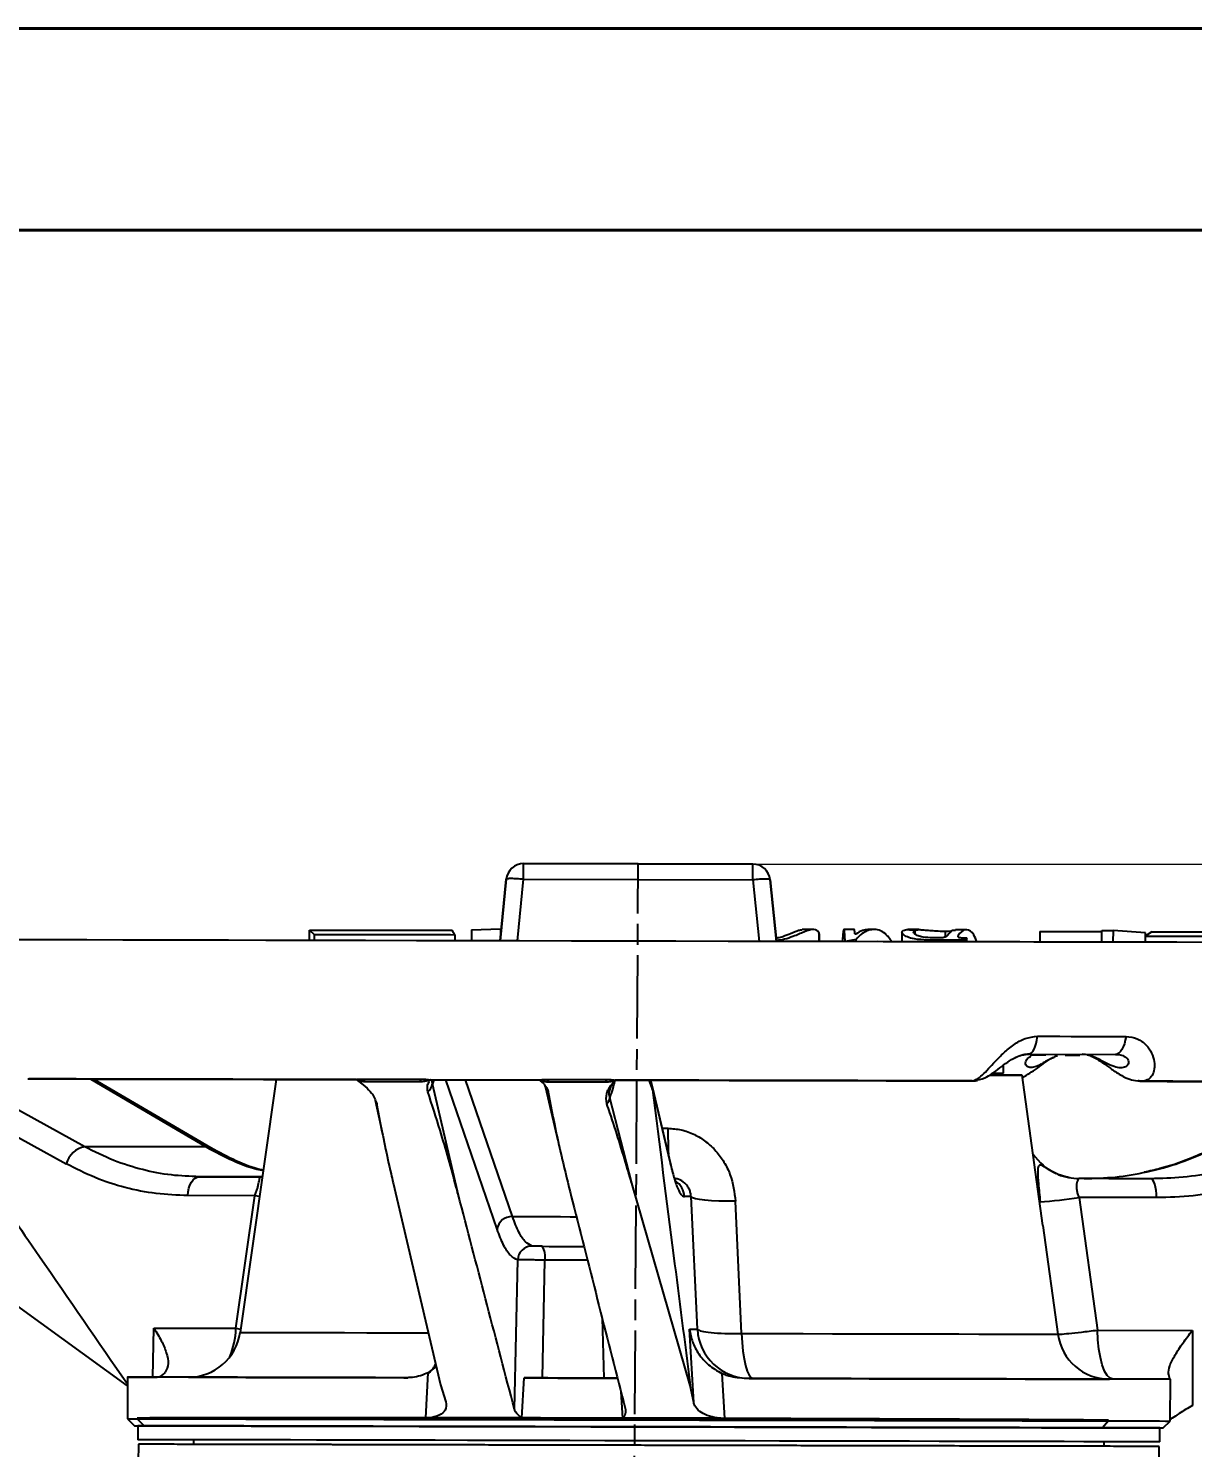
# Model space of a CAD drawing. Header units: millimetres. Extents: x 2278 to 4715, y 679 to 2402.
# Drawn here: x 2916.9 to 3084.3, y 2197.9 to 2402 of the extents above; entities that cross this region are included whole.
import ezdxf

# ---------------------------------------------------------------- set-up
doc = ezdxf.new("R2010")
doc.units = ezdxf.units.MM
doc.linetypes.add('AM_ISO08W050', pattern=[18, 12, -1.5, 3, -1.5])
for name, color, linetype, lineweight in [('AM_5', 3, 'Continuous', 25), ('AM_7', 4, 'AM_ISO08W050', 25), ('AM_BOR', 7, 'Continuous', 50), ('粗实线', 7, 'Continuous', 40)]:
    doc.layers.add(name, color=color, linetype=linetype, lineweight=lineweight)
doc.styles.add('SLDTEXTSTYLE1', font='txt.shx', dxfattribs={"width": 0.7, "bigfont": 'gbcbig.shx'})
doc.dimstyles.new('SLDDIMSTYLE12$0', dxfattribs={"dimtxt": 12, "dimasz": 10, "dimexe": 0, "dimexo": 0.0625, "dimgap": 0.875, "dimtad": 1, "dimdec": 1, "dimlfac": 1.8, "dimrnd": 1e-09, "dimzin": 12, "dimdsep": 46, "dimtxsty": 'SLDTEXTSTYLE1', "dimcen": 0.09, "dimdle": 8.16, "dimclrd": 3, "dimclre": 3, "dimadec": 0, "dimazin": 3, "dimtfac": 1, "dimtdec": 1, "dimtofl": 0, "dimtmove": 0, "dimatfit": 3, "dimfxl": 0, "dimfrac": 2, "dimtolj": 1, "dimlwd": 5, "dimlwe": 5, "dimarcsym": 0})

# ---------------------------------------------------------------- blocks, each defined once
blk = doc.blocks.new('*D67')
at = {"layer": 'AM_5', "color": 3, "lineweight": 5, "transparency": 16777216}
blk.add_line((3021.13, 2281.79), (3205.02, 2281.79), dxfattribs=at)
at = {"layer": 'AM_5', "color": 3, "linetype": 'Continuous', "lineweight": 5, "transparency": 16777216}
for p, q in [((3205.02, 2271.79), (3205.02, 1993.05)), ((3068.2, 1983.05), (3205.02, 1983.05))]:
    blk.add_line(p, q, dxfattribs=at)
at = {"layer": 'AM_5', "color": 3, "transparency": 16777216}
for points in [[(3203.35, 2271.79), (3206.69, 2271.79), (3205.02, 2281.79)], [(3203.35, 1993.05), (3206.69, 1993.05), (3205.02, 1983.05)]]:
    blk.add_solid(points, dxfattribs=at)
at = {"layer": 'Defpoints', "color": 0, "transparency": 16777216}
for p in [(3021.07, 2281.79), (3068.13, 1983.05), (3205.02, 1983.05)]:
    blk.add_point(p, dxfattribs=at)
at = {"layer": 'AM_5', "color": 0, "transparency": 16777216, "insert": (3198.15, 2132.42), "char_height": 12, "attachment_point": 5, "rotation": 90, "style": 'SLDTEXTSTYLE1'}
blk.add_mtext('\\A1;350', dxfattribs=at)
blk = doc.blocks.new('rA3')
at = {"layer": '粗实线'}
for p, q in [((753.384, 421.26), (333.384, 421.26)), ((748.384, 416.26), (358.384, 416.26))]:
    blk.add_line(p, q, dxfattribs=at)

msp = doc.modelspace()

# ---------------------------------------------------------------- linework, layer by layer
at = {"color": 7, "linetype": 'Continuous', "lineweight": 25}
for p, q in [((2988.085, 2279.596), (2988.09, 2281.857)), ((3021.065, 2281.787), (2988.09, 2281.857)), ((2988.09, 2281.857), (2988.09, 2281.857)), ((2988.09, 2281.857), (3021.065, 2281.787)), ((3021.06, 2279.526), (3021.065, 2281.787)), ((3021.065, 2281.787), (3021.065, 2281.787)), ((2984.727, 2270.744), (2985.597, 2279.602)), ((2985.597, 2279.601), (2984.727, 2270.744)), ((2985.597, 2279.602), (2985.597, 2279.601)), ((2987.216, 2270.739), (2988.085, 2279.596)), ((2988.085, 2279.596), (3021.06, 2279.526)), ((3021.06, 2279.526), (3021.963, 2270.665)), ((3024.451, 2270.659), (3023.547, 2279.54)), ((3023.547, 2279.54), (3024.451, 2270.659)), ((3023.547, 2279.54), (3023.547, 2279.54)), ((2957.306, 2270.803), (2957.309, 2272.299)), ((2957.309, 2272.299), (2957.943, 2271.666)), ((2978.214, 2271.636), (2977.82, 2272.262)), ((2980.613, 2272.348), (2980.61, 2270.755)), ((2980.613, 2272.348), (2984.757, 2272.49)), ((2984.757, 2272.49), (2984.754, 2271.016)), ((2984.757, 2272.49), (2984.899, 2272.49)), ((3029.856, 2272.394), (3028.138, 2272.398)), ((3035.663, 2272.382), (3034.163, 2272.385)), ((3038.394, 2272.376), (3037.578, 2272.378)), ((3044.949, 2272.362), (3043.358, 2272.365)), ((3044.38, 2272.271), (3044.378, 2271.721)), ((3048.708, 2272.148), (3048.706, 2271.28)), ((3048.708, 2272.148), (3049.696, 2272.146)), ((3051.757, 2272.347), (3050.233, 2272.351)), ((3071.254, 2270.56), (3071.258, 2272.242)), ((3071.258, 2272.242), (3072.868, 2272.239)), ((3072.868, 2272.239), (3072.865, 2270.556)), ((3077.547, 2271.913), (3072.868, 2272.239)), ((2957.943, 2271.666), (2957.941, 2270.801)), ((2978.214, 2271.636), (2978.212, 2270.758)), ((2982.142, 2270.751), (2978.212, 2270.76)), ((3034.109, 2270.64), (3030.189, 2270.649)), ((3030.569, 2271.964), (3030.566, 2270.648)), ((3030.652, 2270.648), (3030.653, 2271.187)), ((3035.905, 2270.94), (3034.343, 2270.663)), ((3034.343, 2270.638), (3034.343, 2270.663)), ((3035.861, 2271.707), (3035.764, 2271.707)), ((3035.905, 2270.635), (3035.905, 2270.94)), ((3042.542, 2270.622), (3039.015, 2270.63)), ((3042.51, 2271.964), (3042.507, 2270.621)), ((3046.226, 2270.613), (3046.227, 2270.867)), ((3051.679, 2270.892), (3046.227, 2270.867)), ((3048.014, 2271.175), (3046.96, 2271.179)), ((3050.613, 2271.338), (3050.614, 2271.535)), ((3051.264, 2271.194), (3051.839, 2271.2)), ((3051.678, 2270.601), (3051.679, 2270.892)), ((3051.839, 2271.2), (3051.679, 2270.892)), ((3051.838, 2270.601), (3051.839, 2271.2)), ((3062.347, 2272.094), (3062.344, 2270.58)), ((3062.347, 2272.094), (3071.257, 2272.08)), ((3077.485, 2271.423), (3077.483, 2270.546)), ((3078.447, 2272.047), (3077.485, 2271.423)), ((3077.546, 2271.463), (3077.547, 2271.913)), ((3078.447, 2272.047), (3087.576, 2272.024)), ((3060.766, 2254.446), (3060.556, 2254.447)), ((3060.898, 2254.446), (3060.56, 2254.447)), ((3060.766, 2254.446), (3073.227, 2254.419)), ((3061.064, 2254.299), (3060.859, 2254.476)), ((3063.21, 2254.294), (3061.064, 2254.299)), ((3065.975, 2254.289), (3068.088, 2254.284)), ((2924.961, 2241.133), (2904.437, 2252.43)), ((3057.104, 2251.71), (3057.107, 2252.858)), ((2901.73, 2250.002), (2922.299, 2238.672)), ((2917.026, 2250.889), (2917.687, 2250.888)), ((2925.843, 2250.872), (2942.429, 2241.096)), ((2943.085, 2240.95), (2926.237, 2250.871)), ((2952.509, 2250.814), (2947.315, 2214.42)), ((2964.065, 2250.79), (2964.224, 2250.675)), ((2964.846, 2250.201), (2964.225, 2250.675)), ((2964.765, 2250.872), (2973.404, 2250.853)), ((2964.765, 2250.872), (2965.256, 2250.521)), ((2965.256, 2250.521), (2973.156, 2250.503)), ((2973.404, 2250.853), (2973.156, 2250.503)), ((2974.687, 2250.774), (2974.637, 2250.767)), ((2974.98, 2250.195), (2974.905, 2250.803)), ((2975.193, 2250.773), (2974.98, 2250.195)), ((2978.94, 2233.295), (2974.98, 2250.195)), ((2984.272, 2229.261), (2976.926, 2250.769)), ((2986.484, 2231.089), (2979.752, 2250.763)), ((2990.343, 2250.78), (2990.496, 2250.628)), ((2990.413, 2250.74), (2990.407, 2250.733)), ((2991.092, 2249.928), (2991.243, 2249.655)), ((2991.319, 2250.815), (3000.178, 2250.796)), ((2991.319, 2250.815), (2991.737, 2250.463)), ((2991.737, 2250.463), (2999.837, 2250.447)), ((3000.178, 2250.796), (2999.837, 2250.447)), ((3001.246, 2250.71), (3001.142, 2250.597)), ((3006.094, 2250.7), (3006.617, 2249.307)), ((3006.574, 2249.777), (3006.4, 2250.535)), ((3009.134, 2239.175), (3006.441, 2250.531)), ((3006.574, 2249.777), (3009.252, 2238.485)), ((3052.668, 2250.608), (3053.396, 2250.682)), ((3062.773, 2229.785), (3059.778, 2251.433)), ((3076.486, 2250.633), (3077.231, 2250.557)), ((3077.131, 2250.549), (3076.999, 2250.581)), ((3077.018, 2250.547), (3080.661, 2250.539)), ((2966.742, 2247.843), (2967.769, 2243.01)), ((2991.243, 2249.654), (2993.019, 2242.028)), ((3003.638, 2235.883), (3000.48, 2248.185)), ((3008.041, 2243.786), (3008.841, 2243.784)), ((2941.432, 2236.818), (2950.287, 2236.799)), ((2950.288, 2236.799), (2948.626, 2236.803)), ((2950.509, 2236.802), (2950.287, 2236.799)), ((2950.287, 2236.799), (2950.509, 2236.799)), ((2969.314, 2235.961), (2976.119, 2206.887)), ((3012.064, 2206.809), (3003.638, 2235.883)), ((3068.726, 2236.546), (3067.969, 2236.548)), ((3078.271, 2236.525), (3068.017, 2236.547)), ((2949.419, 2234.085), (2939.788, 2234.106)), ((2946.707, 2215.011), (2949.419, 2234.085)), ((2950.106, 2233.975), (2949.419, 2234.085)), ((3012.169, 2233.95), (3011.229, 2233.952)), ((3013.085, 2214.869), (3012.169, 2233.95)), ((3067.986, 2233.831), (3070.627, 2214.746)), ((3079.138, 2233.808), (3067.986, 2233.831)), ((2931.111, 2206.725), (2894.821, 2233.057)), ((3019.446, 2214.265), (3018.577, 2233.287)), ((3062.773, 2229.782), (3064.934, 2214.169)), ((2986.771, 2203.38), (2987.244, 2224.842)), ((2990.812, 2207.87), (2991.166, 2224.814)), ((2934.741, 2207.991), (2934.92, 2215.037)), ((2934.92, 2215.037), (2946.707, 2215.011)), ((2946.707, 2215.011), (2947.385, 2214.91)), ((2999.394, 2216.474), (2999.63, 2207.852)), ((3011.934, 2214.871), (3013.085, 2214.869)), ((3012.558, 2204.357), (3011.934, 2214.871)), ((3070.627, 2214.746), (3084.281, 2214.717)), ((3084.281, 2214.717), (3084.316, 2203.929)), ((2974.379, 2208.617), (2975.514, 2209.47)), ((2931.113, 2207.998), (2931.1, 2201.998)), ((2939.916, 2207.98), (2935.393, 2207.989)), ((2974.023, 2202.139), (2974.379, 2208.617)), ((2976.119, 2206.887), (2976.911, 2204.433)), ((2987.85, 2202.118), (2988.17, 2207.876)), ((3016.604, 2208.526), (3016.964, 2202.048)), ((3020.532, 2207.807), (3019.843, 2207.808)), ((3081.044, 2207.678), (3072.878, 2207.695)), ((3080.843, 2208.451), (3080.843, 2208.348)), ((3081.1, 2201.678), (3081.113, 2207.678)), ((3002.093, 2205.891), (3002.294, 2202.087)), ((3012.558, 2204.357), (3012.064, 2206.809)), ((2931.1, 2201.998), (2932.098, 2200.996)), ((2932.519, 2201.995), (2932.519, 2202.099)), ((2933.498, 2200.993), (2932.519, 2201.995)), ((2932.598, 2200.995), (2932.594, 2198.995)), ((2974.938, 2202.205), (2974.023, 2202.139)), ((2987.756, 2202.177), (2987.85, 2202.118)), ((3002.359, 2202.146), (3002.294, 2202.087)), ((3016.964, 2202.048), (3015.927, 2202.117)), ((3072.228, 2201.697), (3071.345, 2200.698)), ((3072.228, 2201.697), (3072.228, 2201.8)), ((3080.098, 2200.68), (3081.1, 2201.678)), ((3081.214, 2201.978), (3081.101, 2201.896)), ((2940.594, 2198.978), (2940.593, 2198.319)), ((3071.592, 2198.039), (3071.594, 2198.698)), ((3079.594, 2198.681), (3079.598, 2200.681)), ((2932.693, 2198.336), (2932.367, 2176.968)), ((3080.024, 2149.504), (3079.492, 2198.022))]:
    msp.add_line(p, q, dxfattribs=at)
at = {"color": 7, "linetype": 'Continuous', "lineweight": 25, "flags": 128}
for points in [[(3088.581, 2270.522), (3082.041, 2270.536), (3075.334, 2270.551), (3068.476, 2270.565), (3061.481, 2270.58), (3054.365, 2270.595), (3047.142, 2270.611), (3039.83, 2270.626), (3032.444, 2270.642), (3025.001, 2270.658), (3017.516, 2270.674), (3010.006, 2270.69), (3002.489, 2270.706), (2994.979, 2270.722), (2987.494, 2270.738), (2980.051, 2270.754), (2972.665, 2270.77), (2965.353, 2270.786), (2958.13, 2270.801), (2951.014, 2270.816), (2944.019, 2270.831), (2937.161, 2270.846), (2930.454, 2270.86), (2923.914, 2270.874), (2917.556, 2270.888), (2911.392, 2270.901)], [(2957.306, 2270.805), (2952.741, 2270.814), (2945.649, 2270.829), (2938.693, 2270.844), (2931.889, 2270.859), (2925.251, 2270.873), (2918.795, 2270.887), (2912.534, 2270.9)], [(3071.392, 2270.561), (3069.036, 2270.566), (3066.663, 2270.571), (3064.274, 2270.576), (3061.871, 2270.581), (3059.453, 2270.586), (3057.022, 2270.591), (3054.578, 2270.597), (3052.121, 2270.602)], [(3072.865, 2270.556), (3072.664, 2270.557), (3072.463, 2270.557), (3072.262, 2270.558), (3072.06, 2270.558), (3071.859, 2270.558), (3071.657, 2270.559), (3071.456, 2270.559), (3071.254, 2270.56)], [(3077.544, 2270.547), (3077.224, 2270.548), (3075.123, 2270.553), (3073.008, 2270.557)], [(3060.766, 2254.446), (3060.964, 2254.491), (3061.158, 2254.626), (3061.342, 2254.848), (3061.514, 2255.151), (3061.669, 2255.529), (3061.804, 2255.974), (3061.915, 2256.474), (3062.001, 2257.02)], [(3062.001, 2257.02), (3063.615, 2257.016), (3065.223, 2257.013), (3066.826, 2257.009), (3068.422, 2257.006), (3070.012, 2257.003), (3071.596, 2256.999), (3073.172, 2256.996), (3074.742, 2256.992)], [(3074.742, 2256.992), (3074.638, 2256.447), (3074.501, 2255.947), (3074.336, 2255.502), (3074.146, 2255.124), (3073.935, 2254.821), (3073.708, 2254.599), (3073.47, 2254.464), (3073.227, 2254.419)], [(2926.179, 2250.871), (2929.637, 2250.864), (2935.399, 2250.851)], [(3055.132, 2251.443), (3056.311, 2251.44), (3057.689, 2251.437), (3058.725, 2251.435), (3059.412, 2251.434), (3059.744, 2251.433), (3059.721, 2251.433), (3059.34, 2251.434), (3058.607, 2251.435), (3057.524, 2251.438), (3056.101, 2251.441), (3055.176, 2251.443)], [(3080.661, 2250.539), (3081.938, 2250.536), (3083.209, 2250.534), (3084.473, 2250.531), (3085.731, 2250.528), (3086.983, 2250.526), (3088.228, 2250.523), (3089.467, 2250.52), (3090.698, 2250.518)], [(2942.429, 2241.096), (2939.895, 2241.101), (2937.454, 2241.106), (2935.111, 2241.111), (2932.868, 2241.116), (2930.728, 2241.121), (2928.695, 2241.125), (2926.772, 2241.129), (2924.961, 2241.133)], [(2942.429, 2241.096), (2942.786, 2241.068), (2943.083, 2240.951)], [(3009.252, 2238.485), (3009.187, 2238.99), (3009.134, 2239.176)], [(2939.788, 2234.106), (2939.837, 2234.644), (2939.942, 2235.157), (2940.1, 2235.626), (2940.306, 2236.035), (2940.551, 2236.369), (2940.827, 2236.616), (2941.124, 2236.767), (2941.432, 2236.818)], [(3079.138, 2233.808), (3079.114, 2234.346), (3079.059, 2234.859), (3078.977, 2235.329), (3078.869, 2235.738), (3078.739, 2236.073), (3078.593, 2236.321), (3078.435, 2236.474), (3078.271, 2236.525)], [(3018.577, 2233.287), (3017.335, 2233.279), (3016.168, 2233.3), (3015.107, 2233.349), (3014.177, 2233.425), (3013.401, 2233.525), (3012.798, 2233.649), (3012.384, 2233.792), (3012.169, 2233.95)], [(2986.484, 2231.089), (2987.861, 2231.086), (2989.241, 2231.083), (2990.625, 2231.08), (2992.012, 2231.077), (2993.402, 2231.074), (2994.795, 2231.071), (2995.665, 2231.069)], [(2990.762, 2226.807), (2991.781, 2226.805), (2992.803, 2226.803), (2993.828, 2226.801), (2994.854, 2226.798), (2995.883, 2226.796), (2996.753, 2226.794)], [(2997.262, 2224.801), (2997.155, 2224.801), (2996.151, 2224.803), (2995.15, 2224.805), (2994.15, 2224.807), (2993.153, 2224.809), (2992.158, 2224.812), (2991.166, 2224.814)], [(2947.315, 2214.42), (2947.327, 2214.42), (2947.605, 2214.419), (2948.246, 2214.418), (2949.247, 2214.416), (2950.602, 2214.413), (2952.302, 2214.409), (2954.336, 2214.405), (2956.693, 2214.4), (2959.357, 2214.394), (2962.312, 2214.388), (2965.539, 2214.381), (2969.019, 2214.373), (2972.729, 2214.365), (2974.325, 2214.362)], [(3019.446, 2214.265), (3019.512, 2212.96), (3019.63, 2211.73), (3019.795, 2210.614), (3020.004, 2209.648), (3020.248, 2208.862), (3020.52, 2208.282), (3020.812, 2207.926), (3021.114, 2207.806)], [(3019.446, 2214.265), (3023.918, 2214.256), (3028.279, 2214.247), (3032.502, 2214.238), (3036.562, 2214.229), (3040.432, 2214.221), (3044.089, 2214.213), (3047.51, 2214.206), (3050.673, 2214.199), (3053.56, 2214.193), (3056.151, 2214.187), (3058.432, 2214.182), (3060.387, 2214.178), (3062.005, 2214.175), (3063.275, 2214.172), (3064.19, 2214.17), (3064.744, 2214.169), (3064.934, 2214.169)], [(3072.878, 2207.695), (3072.452, 2207.829), (3072.042, 2208.225), (3071.663, 2208.869), (3071.326, 2209.737), (3071.046, 2210.799), (3070.831, 2212.018), (3070.69, 2213.349), (3070.627, 2214.746)], [(2971.433, 2207.912), (2966.773, 2207.922), (2962.313, 2207.931), (2958.077, 2207.94), (2954.086, 2207.949), (2950.361, 2207.957), (2946.921, 2207.964), (2943.783, 2207.971), (2940.963, 2207.977), (2938.476, 2207.982), (2936.334, 2207.987), (2934.549, 2207.991), (2933.129, 2207.994), (2932.082, 2207.996), (2931.413, 2207.998), (2931.125, 2207.998), (2931.221, 2207.998), (2931.699, 2207.997), (2932.556, 2207.995), (2933.79, 2207.993), (2935.393, 2207.989)], [(3001.591, 2207.847), (3000.245, 2207.85), (2998.503, 2207.854), (2996.765, 2207.858), (2995.032, 2207.861), (2993.305, 2207.865), (2991.585, 2207.869), (2989.873, 2207.872), (2988.17, 2207.876)], [(2990.812, 2207.87), (2991.904, 2207.868), (2993, 2207.866), (2994.099, 2207.863), (2995.201, 2207.861), (2996.305, 2207.859), (2997.412, 2207.856), (2998.52, 2207.854), (2999.63, 2207.852)], [(3081.044, 2207.678), (3081.082, 2207.678), (3080.738, 2207.678), (3080.013, 2207.68), (3078.91, 2207.682), (3077.435, 2207.685), (3075.596, 2207.689), (3073.402, 2207.694), (3070.865, 2207.699), (3067.997, 2207.706), (3064.812, 2207.712), (3061.328, 2207.72), (3057.562, 2207.728), (3053.533, 2207.736), (3049.262, 2207.745), (3044.771, 2207.755), (3040.082, 2207.765), (3035.219, 2207.775), (3030.208, 2207.786), (3025.074, 2207.797), (3019.843, 2207.808)], [(2931.1, 2201.998), (2931.2, 2201.998), (2931.669, 2201.997), (2932.519, 2201.995)], [(2932.098, 2200.996), (2932.197, 2200.996), (2932.659, 2200.995), (2933.498, 2200.993)], [(2932.519, 2202.099), (2933.739, 2202.096), (2935.313, 2202.093), (2937.232, 2202.089), (2939.488, 2202.084), (2942.069, 2202.078), (2944.963, 2202.072), (2948.155, 2202.065), (2951.631, 2202.058), (2955.373, 2202.05), (2959.363, 2202.041), (2963.581, 2202.032), (2968.008, 2202.023), (2972.62, 2202.013), (2977.396, 2202.002), (2982.312, 2201.992), (2987.345, 2201.981), (2992.47, 2201.97), (2997.661, 2201.959), (3002.894, 2201.948), (3008.143, 2201.937), (3013.383, 2201.925), (3018.586, 2201.914), (3023.73, 2201.903), (3028.787, 2201.893), (3033.734, 2201.882), (3038.547, 2201.872), (3043.201, 2201.862), (3047.674, 2201.852), (3051.945, 2201.843), (3055.992, 2201.834), (3059.797, 2201.826), (3063.339, 2201.819), (3066.602, 2201.812), (3069.57, 2201.806), (3072.228, 2201.8)], [(2932.519, 2201.995), (2933.739, 2201.993), (2935.312, 2201.989), (2937.232, 2201.985), (2939.487, 2201.98), (2942.069, 2201.975), (2944.963, 2201.969), (2948.155, 2201.962), (2951.631, 2201.954), (2955.373, 2201.946), (2959.363, 2201.938), (2963.581, 2201.929), (2968.007, 2201.919), (2972.62, 2201.909), (2977.396, 2201.899), (2982.312, 2201.889), (2987.345, 2201.878), (2992.47, 2201.867), (2997.661, 2201.856), (3002.894, 2201.845), (3008.143, 2201.833), (3013.382, 2201.822), (3018.586, 2201.811), (3023.73, 2201.8), (3028.787, 2201.789), (3033.734, 2201.779), (3038.546, 2201.768), (3043.201, 2201.758), (3047.674, 2201.749), (3051.945, 2201.74), (3055.992, 2201.731), (3059.796, 2201.723), (3063.338, 2201.715), (3066.602, 2201.708), (3069.57, 2201.702), (3072.228, 2201.697)], [(3079.598, 2200.681), (3079.423, 2200.681), (3078.898, 2200.682), (3078.027, 2200.684), (3076.813, 2200.687), (3075.261, 2200.69), (3073.381, 2200.694), (3071.179, 2200.699), (3068.667, 2200.704), (3065.858, 2200.71), (3062.763, 2200.717), (3059.399, 2200.724), (3055.78, 2200.732), (3051.925, 2200.74), (3047.851, 2200.748), (3043.578, 2200.758), (3039.127, 2200.767), (3034.518, 2200.777), (3029.774, 2200.787), (3024.917, 2200.797), (3019.97, 2200.808), (3014.958, 2200.819), (3009.903, 2200.83), (3004.83, 2200.84), (2999.762, 2200.851), (2994.726, 2200.862), (2989.743, 2200.873), (2984.838, 2200.883), (2980.035, 2200.893), (2975.356, 2200.903), (2970.823, 2200.913), (2966.458, 2200.922), (2962.283, 2200.931), (2958.316, 2200.94), (2954.576, 2200.948), (2951.083, 2200.955), (2947.851, 2200.962), (2944.897, 2200.969), (2942.235, 2200.974), (2939.877, 2200.979), (2937.835, 2200.984), (2936.118, 2200.988), (2934.734, 2200.991), (2933.691, 2200.993), (2932.992, 2200.994), (2932.642, 2200.995), (2932.598, 2200.995)], [(2933.498, 2200.993), (2934.701, 2200.991), (2936.254, 2200.987), (2938.148, 2200.983), (2940.373, 2200.978), (2942.92, 2200.973), (2945.776, 2200.967), (2948.926, 2200.96), (2952.356, 2200.953), (2956.048, 2200.945), (2959.984, 2200.936), (2964.147, 2200.927), (2968.514, 2200.918), (2973.065, 2200.908), (2977.777, 2200.898), (2982.628, 2200.888), (2987.594, 2200.877), (2992.65, 2200.866), (2997.772, 2200.855), (3002.935, 2200.844), (3008.114, 2200.833), (3013.284, 2200.822), (3018.418, 2200.811), (3023.493, 2200.8), (3028.483, 2200.79), (3033.364, 2200.779), (3038.112, 2200.769), (3042.704, 2200.759), (3047.118, 2200.75), (3051.332, 2200.741), (3055.326, 2200.733), (3059.079, 2200.725), (3062.574, 2200.717), (3065.794, 2200.71), (3068.722, 2200.704), (3071.345, 2200.698)], [(2974.938, 2202.205), (2976.493, 2202.201), (2978.063, 2202.198), (2979.648, 2202.194), (2981.246, 2202.191), (2982.856, 2202.188), (2984.479, 2202.184), (2986.112, 2202.181), (2987.756, 2202.177)], [(3002.359, 2202.146), (3004.057, 2202.142), (3005.756, 2202.139), (3007.456, 2202.135), (3009.155, 2202.131), (3010.852, 2202.128), (3012.547, 2202.124), (3014.239, 2202.12), (3015.927, 2202.117)], [(3071.345, 2200.698), (3073.676, 2200.693), (3075.66, 2200.689), (3077.287, 2200.686), (3078.55, 2200.683), (3079.442, 2200.681), (3079.957, 2200.68), (3080.098, 2200.68)], [(3072.228, 2201.697), (3074.59, 2201.691), (3076.601, 2201.687), (3078.251, 2201.684), (3079.531, 2201.681), (3080.435, 2201.679), (3080.957, 2201.678), (3081.1, 2201.678)], [(3079.594, 2198.681), (3079.419, 2198.681), (3078.894, 2198.682), (3078.023, 2198.684), (3076.808, 2198.687), (3075.257, 2198.69), (3073.376, 2198.694), (3071.175, 2198.699), (3068.663, 2198.704), (3065.853, 2198.71), (3062.759, 2198.717), (3059.394, 2198.724), (3055.776, 2198.732), (3051.92, 2198.74), (3047.847, 2198.748), (3043.574, 2198.758), (3039.123, 2198.767), (3034.514, 2198.777), (3029.77, 2198.787), (3024.913, 2198.797), (3019.966, 2198.808), (3014.953, 2198.819), (3009.898, 2198.83), (3004.825, 2198.84), (2999.758, 2198.851), (2994.721, 2198.862), (2989.739, 2198.873), (2984.834, 2198.883), (2980.03, 2198.893), (2975.351, 2198.903), (2970.819, 2198.913), (2966.454, 2198.922), (2962.278, 2198.931), (2958.311, 2198.94), (2954.572, 2198.948), (2951.078, 2198.955), (2947.847, 2198.962), (2944.893, 2198.969), (2942.231, 2198.974), (2939.873, 2198.979), (2937.83, 2198.984), (2936.113, 2198.988), (2934.73, 2198.991), (2933.686, 2198.993), (2932.988, 2198.994), (2932.638, 2198.995), (2932.594, 2198.995)]]:
    msp.add_lwpolyline(points, dxfattribs=at)
at = {"color": 7, "linetype": 'Continuous', "lineweight": 25}
for centre, radius, start, end in [((2988.085, 2279.357), 2.5, 89.87751, 174.39392), ((2988.085, 2279.357), 2.5, 89.87751, 174.39392), ((3021.06, 2279.287), 2.5, 5.81493, 89.87751), ((3021.06, 2279.287), 2.5, 5.81493, 89.87751), ((2973.178, 2250.474), 1.823, 308.25504, 351.17437), ((2968.189, 2248.193), 1.488, 193.75442, 213.93144), ((2992.699, 2250.098), 1.522, 197.80201, 225.85834), ((2998.742, 2248.453), 1.759, 318.63519, 351.23149), ((3140.313, 2244.23), 131.473, 180.19425, 181.82618), ((2925.629, 2237.741), 3.457, 101.14062, 164.37777), ((3068.102, 2244.694), 8.163, 214.11019, 245.44357), ((3008.341, 2233.786), 2.892, 3.30335, 56.85343), ((3068.037, 2244.568), 8.02, 247.49374, 269.8614), ((3057.862, 2298.462), 65.419, 273.89088, 278.90272), ((2986.391, 2228.948), 2.143, 87.51436, 171.60882), ((2989.31, 2224.781), 2.066, 90.16378, 178.29517), ((2988.308, 2225.272), 2.894, 350.88042, 32.03121), ((2935.561, 2215.253), 11.149, 336.94632, 358.7596), ((2939.89, 2215.48), 7.5, 269.87751, 351.87751), ((3020.559, 2215.293), 7.486, 183.24837, 269.79193), ((3072.363, 2215.196), 7.5, 187.87748, 269.87749), ((2971.156, 2212.147), 4.862, 309.67622, 331.69155)]:
    msp.add_arc(centre, radius, start, end, dxfattribs=at)
for points in [[(2988.085, 2279.596), (2987.761, 2279.624), (2987.113, 2279.68), (2986.293, 2279.705), (2985.717, 2279.683), (2985.637, 2279.629), (2985.597, 2279.601)], [(3023.547, 2279.54), (3023.507, 2279.567), (3023.427, 2279.621), (3022.851, 2279.641), (3022.032, 2279.613), (3021.384, 2279.555), (3021.06, 2279.526)], [(2948.626, 2236.803), (2947.306, 2236.806), (2944.664, 2236.811), (2942.51, 2236.816), (2941.432, 2236.818)], [(3074.579, 2236.533), (3073.734, 2236.535), (3072.044, 2236.539), (3069.832, 2236.544), (3068.726, 2236.546)], [(3078.271, 2236.525), (3077.795, 2236.526), (3076.845, 2236.529), (3075.334, 2236.532), (3074.579, 2236.533)], [(3079.492, 2198.022), (3079.371, 2198.023), (3079.129, 2198.023), (3077.179, 2198.027), (3074.103, 2198.034), (3069.839, 2198.043), (3064.491, 2198.054), (3058.142, 2198.068), (3050.903, 2198.083), (3042.897, 2198.1), (3034.262, 2198.119), (3025.144, 2198.138), (3015.7, 2198.158), (3006.092, 2198.179), (2996.484, 2198.2), (2987.041, 2198.22), (2977.923, 2198.239), (2969.288, 2198.258), (2961.282, 2198.275), (2954.043, 2198.29), (2947.694, 2198.304), (2942.346, 2198.315), (2938.082, 2198.325), (2935.006, 2198.331), (2933.056, 2198.336), (2932.814, 2198.336), (2932.693, 2198.336)], [(3006.092, 2198.179), (3003.235, 2198.185), (2997.519, 2198.197), (2989.091, 2198.215), (2980.955, 2198.233), (2973.249, 2198.249), (2966.105, 2198.265), (2959.645, 2198.278), (2953.979, 2198.291), (2949.207, 2198.301), (2945.402, 2198.309), (2942.657, 2198.315), (2940.917, 2198.319), (2940.701, 2198.319), (2940.593, 2198.319)], [(3071.592, 2198.039), (3071.484, 2198.04), (3071.268, 2198.04), (3069.528, 2198.044), (3066.783, 2198.05), (3062.978, 2198.058), (3058.206, 2198.068), (3052.54, 2198.08), (3046.08, 2198.094), (3038.936, 2198.109), (3031.23, 2198.125), (3023.094, 2198.143), (3014.666, 2198.161), (3008.95, 2198.173), (3006.092, 2198.179)]]:
    msp.add_open_spline(points, degree=3, dxfattribs=at)
for points, knots in [([(2957.309, 2272.299), (2960.675, 2272.293), (2967.424, 2272.282), (2974.349, 2272.269), (2977.82, 2272.262)], [0, 0, 0, 0, 0.4988559, 1, 1, 1, 1]), ([(3024.397, 2271.189), (3024.49, 2271.196), (3024.847, 2271.222), (3025.608, 2271.456), (3026.677, 2271.872), (3027.668, 2272.333), (3027.986, 2272.318), (3028.12, 2272.311)], [0, 0, 0, 0, 0.0437633, 0.1679338, 0.4021795, 0.7473798, 1, 1, 1, 1]), ([(3030.569, 2271.964), (3030.389, 2272.171), (3030.038, 2272.576), (3028.631, 2272.127), (3027.126, 2271.46), (3025.705, 2270.954), (3024.834, 2270.838), (3024.438, 2270.786)], [0, 0, 0, 0, 0.2863119, 0.5595307, 0.7673383, 0.8943372, 1, 1, 1, 1]), ([(3034.343, 2270.663), (3034.325, 2270.979), (3034.288, 2271.619), (3034.207, 2272.371), (3034.119, 2272.49), (3034.034, 2271.896), (3033.983, 2271.322), (3033.956, 2270.793), (3033.948, 2270.639)], [0, 0, 0, 0, 0.1535151, 0.3115105, 0.6218308, 0.7759719, 0.9346502, 1, 1, 1, 1]), ([(3035.764, 2271.707), (3035.743, 2271.903), (3035.703, 2272.286), (3035.66, 2272.342), (3035.64, 2272.37)], [0, 0, 0, 0, 0.510119, 1, 1, 1, 1]), ([(3037.545, 2272.334), (3037.312, 2272.327), (3036.739, 2272.31), (3036.188, 2271.932), (3035.861, 2271.707)], [0, 0, 0, 0, 0.4066547, 1, 1, 1, 1]), ([(3041.059, 2270.624), (3040.74, 2271.054), (3039.912, 2272.169), (3038.621, 2272.485), (3037.44, 2272.223), (3036.617, 2271.723), (3036.124, 2271.18), (3035.905, 2270.94)], [0, 0, 0, 0, 0.20538407, 0.53154575, 0.6962645, 0.86571858, 1, 1, 1, 1]), ([(3046.227, 2270.867), (3045.559, 2270.896), (3044.458, 2270.943), (3043.277, 2271.286), (3042.654, 2271.641), (3042.426, 2272.017), (3042.603, 2272.17), (3042.702, 2272.256)], [0, 0, 0, 0, 0.2904242, 0.4791568, 0.6380876, 0.7972637, 1, 1, 1, 1]), ([(3042.702, 2272.256), (3042.904, 2272.315), (3043.211, 2272.405), (3043.955, 2272.331), (3044.212, 2272.305)], [0, 0, 0, 0, 0.6542152, 1, 1, 1, 1]), ([(3046.96, 2271.179), (3046.465, 2271.196), (3045.663, 2271.224), (3044.774, 2271.458), (3044.29, 2271.745), (3044.11, 2272.068), (3044.286, 2272.2), (3044.38, 2272.271)], [0, 0, 0, 0, 0.25993357, 0.42159435, 0.58406301, 0.77645614, 1, 1, 1, 1]), ([(3044.38, 2272.271), (3044.547, 2272.316), (3044.819, 2272.389), (3045.601, 2272.328), (3046.48, 2272.25), (3047.501, 2272.172), (3048.254, 2272.151), (3048.665, 2272.149), (3048.708, 2272.148)], [0, 0, 0, 0, 0.2685044, 0.4379066, 0.6082478, 0.7778738, 0.976771, 1, 1, 1, 1]), ([(3050.197, 2272.192), (3050.056, 2272.231), (3049.675, 2272.335), (3049.312, 2271.841), (3049.084, 2271.529)], [0, 0, 0, 0, 0.3704922, 1, 1, 1, 1]), ([(3053.296, 2270.598), (3053.15, 2270.958), (3052.716, 2272.031), (3051.832, 2272.521), (3051.068, 2272.168), (3050.679, 2271.625), (3050.614, 2271.535)], [0, 0, 0, 0, 0.1864973, 0.5560674, 0.9256862, 1, 1, 1, 1]), ([(2957.943, 2271.666), (2961.27, 2271.661), (2967.939, 2271.652), (2974.784, 2271.642), (2978.214, 2271.636)], [0, 0, 0, 0, 0.498853, 1, 1, 1, 1]), ([(3030.637, 2271.187), (3030.641, 2271.212), (3030.699, 2271.57), (3030.632, 2271.775), (3030.569, 2271.964)], [0, 0, 0, 0, 0.0704321, 1, 1, 1, 1]), ([(3049.084, 2271.529), (3049.037, 2271.474), (3048.966, 2271.388), (3048.735, 2271.282), (3048.502, 2271.219), (3048.254, 2271.18), (3048.088, 2271.177), (3048.014, 2271.175)], [0, 0, 0, 0, 0.30576076, 0.47235167, 0.63798104, 0.83773254, 1, 1, 1, 1]), ([(3050.614, 2271.535), (3050.589, 2271.485), (3050.55, 2271.408), (3050.598, 2271.305), (3050.716, 2271.239), (3050.944, 2271.196), (3051.141, 2271.195), (3051.264, 2271.194)], [0, 0, 0, 0, 0.2742213, 0.4218346, 0.5710505, 0.7336104, 1, 1, 1, 1]), ([(3077.485, 2271.423), (3080.549, 2271.415), (3086.691, 2271.397), (3092.465, 2271.38), (3095.358, 2271.371)], [0, 0, 0, 0, 0.498853, 1, 1, 1, 1]), ([(3052.668, 2250.608), (3052.879, 2250.671), (3053.291, 2250.793), (3054.063, 2251.413), (3054.927, 2252.295), (3055.946, 2253.418), (3057.124, 2254.646), (3058.539, 2255.84), (3060.2, 2256.812), (3061.401, 2256.951), (3062.001, 2257.02)], [0, 0, 0, 0, 0.1279379, 0.24972, 0.3803197, 0.4997335, 0.6244222, 0.7495462, 0.8749776, 1, 1, 1, 1]), ([(3074.742, 2256.992), (3075.3, 2256.922), (3076.418, 2256.78), (3077.686, 2255.809), (3078.497, 2254.614), (3078.854, 2253.384), (3078.845, 2252.258), (3078.528, 2251.372), (3077.98, 2250.747), (3077.484, 2250.621), (3077.231, 2250.557)], [0, 0, 0, 0, 0.1246251, 0.249715, 0.3749212, 0.4997425, 0.6192768, 0.750014, 0.8718903, 1, 1, 1, 1]), ([(3052.84, 2250.677), (3053.383, 2250.762), (3054.68, 2250.966), (3056.153, 2252.142), (3057.64, 2253.284), (3058.791, 2254.005), (3059.947, 2254.452), (3060.616, 2254.474), (3060.949, 2254.485)], [0, 0, 0, 0, 0.21651, 0.5165419, 0.6570432, 0.7800658, 0.8904523, 1, 1, 1, 1]), ([(3058.69, 2253.894), (3058.759, 2253.93), (3059.092, 2254.108), (3059.83, 2254.376), (3060.454, 2254.423), (3060.766, 2254.446)], [0, 0, 0, 0, 0.1146699, 0.5571038, 1, 1, 1, 1]), ([(3059.828, 2251.073), (3060.53, 2251.494), (3061.572, 2252.12), (3063.076, 2253.258), (3063.952, 2253.863), (3064.404, 2254.023), (3064.454, 2254.041)], [0, 0, 0, 0, 0.5112128, 0.7576418, 0.9734468, 1, 1, 1, 1]), ([(3064.901, 2254.199), (3064.702, 2254.134), (3064.203, 2253.972), (3063.484, 2253.566), (3062.602, 2253.046), (3061.789, 2252.618), (3061.037, 2252.463), (3060.462, 2252.618), (3060.196, 2253.049), (3060.369, 2253.574), (3060.67, 2253.954), (3061.009, 2254.095), (3061.106, 2254.136)], [0, 0, 0, 0, 0.048877, 0.1220733, 0.2021553, 0.3553953, 0.5091194, 0.6628416, 0.8162433, 0.8929299, 0.9694545, 1, 1, 1, 1]), ([(3073.227, 2254.419), (3073.524, 2254.395), (3074.118, 2254.346), (3074.776, 2253.986), (3075.111, 2253.544), (3075.142, 2253.014), (3074.725, 2252.59), (3073.972, 2252.433), (3073.053, 2252.591), (3072.115, 2253.019), (3071.159, 2253.556), (3070.306, 2254.001), (3069.368, 2254.357), (3068.751, 2254.406), (3068.441, 2254.43)], [0, 0, 0, 0, 0.0625764, 0.1252848, 0.1848997, 0.2501233, 0.3749307, 0.5001323, 0.6253324, 0.7502715, 0.8127295, 0.8750555, 0.937394, 1, 1, 1, 1]), ([(3069.153, 2254.342), (3069.391, 2254.271), (3069.86, 2254.132), (3070.622, 2253.728), (3071.523, 2253.14), (3072.353, 2252.516), (3073.421, 2251.752), (3074.531, 2251.102), (3075.859, 2250.632), (3076.637, 2250.577), (3077.056, 2250.547)], [0, 0, 0, 0, 0.0889663, 0.1751205, 0.2608238, 0.4140952, 0.5091872, 0.7133094, 0.8458673, 1, 1, 1, 1]), ([(2916.79, 2250.899), (2920.405, 2250.891), (2927.672, 2250.875), (2939.293, 2250.85), (2951.41, 2250.824), (2959.829, 2250.806), (2964.06, 2250.796)], [0, 0, 0, 0, 0.2462727, 0.4950304, 0.7462729, 1, 1, 1, 1]), ([(2964.065, 2250.79), (2960.862, 2250.796), (2954.443, 2250.81), (2945.708, 2250.829), (2937.787, 2250.846), (2930.655, 2250.861), (2923.67, 2250.877), (2919.175, 2250.886), (2916.927, 2250.891)], [0, 0, 0, 0, 0.1923729, 0.3854946, 0.5383615, 0.6912284, 0.8456142, 1, 1, 1, 1]), ([(2964.06, 2250.796), (2964.069, 2250.805), (2964.085, 2250.818), (2964.235, 2250.849), (2964.455, 2250.867), (2964.652, 2250.872), (2964.752, 2250.872), (2964.765, 2250.872)], [0, 0, 0, 0, 0.3360223, 0.5579813, 0.7819403, 0.9725676, 1, 1, 1, 1]), ([(2964.06, 2250.796), (2964.17, 2250.74), (2964.444, 2250.599), (2964.882, 2250.529), (2965.182, 2250.522), (2965.256, 2250.521)], [0, 0, 0, 0, 0.33920621, 0.83862702, 1, 1, 1, 1]), ([(2964.226, 2250.675), (2964.979, 2250.079), (2966.326, 2249.014), (2966.762, 2247.867), (2966.954, 2247.362)], [0, 0, 0, 0, 0.55969458, 1, 1, 1, 1]), ([(2973.156, 2250.503), (2973.408, 2250.514), (2973.887, 2250.535), (2974.327, 2250.697), (2974.535, 2250.774)], [0, 0, 0, 0, 0.5274406, 1, 1, 1, 1]), ([(2973.404, 2250.853), (2973.505, 2250.852), (2973.707, 2250.849), (2973.995, 2250.831), (2974.277, 2250.802), (2974.437, 2250.783), (2974.523, 2250.775), (2974.535, 2250.774)], [0, 0, 0, 0, 0.2100208, 0.4214812, 0.6107455, 0.9424452, 1, 1, 1, 1]), ([(2974.307, 2249.043), (2974.258, 2249.364), (2974.176, 2249.895), (2974.443, 2250.379), (2974.548, 2250.57)], [0, 0, 0, 0, 0.6047847, 1, 1, 1, 1]), ([(2974.535, 2250.774), (2977.172, 2250.768), (2982.443, 2250.757), (2987.773, 2250.746), (2990.438, 2250.74)], [0, 0, 0, 0, 0.5001571, 1, 1, 1, 1]), ([(2974.637, 2250.767), (2977.251, 2250.761), (2982.479, 2250.75), (2987.765, 2250.739), (2990.407, 2250.733)], [0, 0, 0, 0, 0.5001595, 1, 1, 1, 1]), ([(2990.407, 2250.733), (2990.839, 2250.322), (2991.424, 2249.764), (2991.594, 2249.163), (2991.639, 2249.005)], [0, 0, 0, 0, 0.73735145, 1, 1, 1, 1]), ([(2990.438, 2250.74), (2990.466, 2250.746), (2990.524, 2250.76), (2990.714, 2250.79), (2990.976, 2250.81), (2991.179, 2250.815), (2991.295, 2250.815), (2991.319, 2250.815)], [0, 0, 0, 0, 0.2814646, 0.5659598, 0.7573018, 0.9482948, 1, 1, 1, 1]), ([(2990.438, 2250.74), (2990.622, 2250.662), (2991.008, 2250.498), (2991.487, 2250.475), (2991.737, 2250.463)], [0, 0, 0, 0, 0.4773597, 1, 1, 1, 1]), ([(2999.837, 2250.447), (2999.995, 2250.452), (3000.389, 2250.465), (3000.852, 2250.571), (3001.112, 2250.688), (3001.178, 2250.717)], [0, 0, 0, 0, 0.3322049, 0.8309967, 1, 1, 1, 1]), ([(3000.062, 2247.291), (2999.995, 2247.799), (2999.843, 2248.945), (3000.676, 2250.006), (3001.14, 2250.597)], [0, 0, 0, 0, 0.4426348, 1, 1, 1, 1]), ([(3000.178, 2250.796), (3000.279, 2250.794), (3000.482, 2250.792), (3000.75, 2250.773), (3000.993, 2250.745), (3001.113, 2250.726), (3001.17, 2250.718), (3001.178, 2250.717)], [0, 0, 0, 0, 0.2099462, 0.4212951, 0.6110203, 0.9471646, 1, 1, 1, 1]), ([(3001.141, 2250.597), (3000.878, 2250.206), (3000.479, 2249.615), (3000.338, 2248.923), (3000.367, 2248.56), (3000.412, 2248.374), (3000.445, 2248.273), (3000.466, 2248.222), (3000.476, 2248.195), (3000.479, 2248.188), (3000.48, 2248.186), (3000.48, 2248.185), (3000.48, 2248.185), (3000.48, 2248.185)], [0, 0, 0, 0, 0.4928292, 0.7454599, 0.8721173, 0.9358438, 0.9678536, 0.9916466, 0.9977503, 0.9993549, 0.9997963, 0.9999274, 1, 1, 1, 1]), ([(3000.48, 2248.185), (3000.558, 2248.371), (3000.702, 2248.718), (3000.923, 2249.427), (3001.109, 2250.039), (3001.21, 2250.59), (3001.241, 2250.761)], [0, 0, 0, 0, 0.2844413, 0.5330292, 0.8550922, 1, 1, 1, 1]), ([(3001.178, 2250.717), (3005.591, 2250.708), (3014.373, 2250.689), (3027.431, 2250.661), (3040.241, 2250.634), (3048.54, 2250.617), (3052.668, 2250.608)], [0, 0, 0, 0, 0.2537268, 0.5049693, 0.7537271, 1, 1, 1, 1]), ([(3052.594, 2250.601), (3049.383, 2250.608), (3042.948, 2250.621), (3033.782, 2250.641), (3025.221, 2250.659), (3017.275, 2250.676), (3009.276, 2250.693), (3003.923, 2250.704), (3001.246, 2250.71)], [0, 0, 0, 0, 0.19237048, 0.38548979, 0.53835783, 0.69122587, 0.84561294, 1, 1, 1, 1]), ([(3006.617, 2249.307), (3006.611, 2249.352), (3006.6, 2249.446), (3006.586, 2249.576), (3006.578, 2249.684), (3006.575, 2249.74), (3006.574, 2249.768), (3006.574, 2249.777)], [0, 0, 0, 0, 0.3325712, 0.6879646, 0.8313814, 0.949784, 1, 1, 1, 1]), ([(3052.594, 2250.601), (3052.819, 2250.611), (3053.087, 2250.623), (3053.353, 2250.674), (3053.396, 2250.682)], [0, 0, 0, 0, 0.838527, 1, 1, 1, 1]), ([(3055.436, 2251.713), (3055.907, 2251.712), (3056.895, 2251.71), (3057.032, 2251.71), (3057.104, 2251.71)], [0, 0, 0, 0, 0.4764157, 1, 1, 1, 1]), ([(3056.864, 2251.439), (3056.824, 2251.475), (3056.763, 2251.53), (3056.767, 2251.665), (3056.768, 2251.71)], [0, 0, 0, 0, 0.6617391, 1, 1, 1, 1]), ([(3077.131, 2250.549), (3076.935, 2250.56), (3076.701, 2250.573), (3076.516, 2250.624), (3076.486, 2250.633)], [0, 0, 0, 0, 0.8392222, 1, 1, 1, 1]), ([(3090.823, 2250.521), (3088.59, 2250.525), (3084.118, 2250.535), (3079.462, 2250.544), (3077.131, 2250.549)], [0, 0, 0, 0, 0.4994087, 1, 1, 1, 1]), ([(3077.231, 2250.557), (3079.561, 2250.552), (3084.226, 2250.543), (3088.708, 2250.534), (3090.951, 2250.529)], [0, 0, 0, 0, 0.4994075, 1, 1, 1, 1]), ([(2901.878, 2249.532), (2907.393, 2241.469), (2917.109, 2227.264), (2926.884, 2213.125), (2931.111, 2207.012)], [0, 0, 0, 0, 0.5675786, 1, 1, 1, 1]), ([(2978.94, 2233.295), (2978.76, 2233.975), (2977.863, 2237.373), (2976.392, 2242.622), (2974.908, 2247.193), (2974.307, 2249.043)], [0, 0, 0, 0, 0.1295721, 0.6478768, 1, 1, 1, 1]), ([(2991.639, 2249.005), (2991.763, 2248.325), (2992.381, 2244.925), (2993.528, 2239.674), (2994.661, 2235.107), (2995.12, 2233.259)], [0, 0, 0, 0, 0.1295185, 0.6476203, 1, 1, 1, 1]), ([(3006.617, 2249.307), (3007.631, 2241.356), (3009.441, 2227.159), (3011.263, 2213.027), (3012.064, 2206.809)], [0, 0, 0, 0, 0.5600002, 1, 1, 1, 1]), ([(2966.954, 2247.362), (2967.076, 2246.687), (2967.685, 2243.315), (2968.495, 2239.513), (2969.216, 2236.386), (2969.314, 2235.961)], [0, 0, 0, 0, 0.1776255, 0.8881599, 1, 1, 1, 1]), ([(3003.638, 2235.883), (3003.442, 2236.559), (3002.46, 2239.936), (3001.276, 2243.74), (3000.208, 2246.865), (3000.062, 2247.291)], [0, 0, 0, 0, 0.1775689, 0.8878728, 1, 1, 1, 1]), ([(3008.841, 2243.784), (3009.491, 2243.739), (3010.807, 2243.648), (3012.67, 2242.94), (3014.366, 2241.904), (3015.802, 2240.543), (3016.958, 2238.939), (3018.135, 2236.564), (3018.401, 2234.596), (3018.577, 2233.287)], [0, 0, 0, 0, 0.1235233, 0.2501507, 0.3747805, 0.5002123, 0.6235234, 0.7497125, 1, 1, 1, 1]), ([(2941.432, 2236.818), (2940.091, 2236.867), (2937.354, 2236.967), (2933.23, 2237.771), (2929.036, 2239.075), (2926.336, 2240.439), (2924.961, 2241.133)], [0, 0, 0, 0, 0.2354209, 0.48057, 0.7354347, 1, 1, 1, 1]), ([(2942.429, 2241.096), (2943.722, 2240.413), (2946.261, 2239.072), (2949.037, 2238.025), (2950.494, 2237.738), (2950.639, 2237.71)], [0, 0, 0, 0, 0.4830694, 0.9484274, 1, 1, 1, 1]), ([(2950.643, 2237.738), (2950.561, 2237.755), (2949.225, 2238.031), (2946.673, 2239.038), (2944.283, 2240.312), (2943.085, 2240.95)], [0, 0, 0, 0, 0.0316795, 0.5146214, 1, 1, 1, 1]), ([(3068.726, 2236.546), (3070.212, 2236.589), (3073.244, 2236.676), (3077.851, 2237.462), (3082.569, 2238.747), (3085.64, 2240.098), (3087.205, 2240.786)], [0, 0, 0, 0, 0.2354209, 0.48057, 0.7354347, 1, 1, 1, 1]), ([(3086.906, 2240.715), (3085.851, 2240.239), (3083.472, 2239.167), (3080.272, 2238.093), (3078.121, 2237.623), (3077.367, 2237.458)], [0, 0, 0, 0, 0.3410507, 0.7689708, 1, 1, 1, 1]), ([(3097.493, 2240.764), (3095.88, 2240.076), (3092.712, 2238.725), (3087.813, 2237.441), (3083.008, 2236.655), (3079.828, 2236.568), (3078.271, 2236.525)], [0, 0, 0, 0, 0.2645644, 0.5194287, 0.7645782, 1, 1, 1, 1]), ([(2939.788, 2234.106), (2938.266, 2234.164), (2935.234, 2234.282), (2930.771, 2235.194), (2926.422, 2236.585), (2923.673, 2237.976), (2922.299, 2238.672)], [0, 0, 0, 0, 0.2514799, 0.5012785, 0.7507527, 1, 1, 1, 1]), ([(3009.579, 2237.262), (3009.55, 2237.396), (3009.464, 2237.805), (3009.267, 2238.624), (3009.134, 2239.175)], [0, 0, 0, 0, 0.3269815, 1, 1, 1, 1]), ([(3009.252, 2238.485), (3009.429, 2237.789), (3009.717, 2236.651), (3010.057, 2235.655), (3010.39, 2234.826), (3010.726, 2234.232), (3011.021, 2233.993), (3011.166, 2233.957), (3011.21, 2233.953), (3011.224, 2233.952), (3011.229, 2233.952)], [0, 0, 0, 0, 0.2501646, 0.4085572, 0.4987242, 0.7484853, 0.9263633, 0.9763214, 0.991455, 1, 1, 1, 1]), ([(3066.651, 2236.668), (3066.188, 2236.777), (3065.267, 2236.994), (3064.071, 2237.569), (3063.112, 2238.165), (3062.571, 2238.489), (3062.291, 2238.509), (3062.146, 2238.371), (3062.064, 2238.047), (3062.03, 2237.302), (3062.127, 2235.732), (3062.299, 2234.087), (3062.394, 2233.183)], [0, 0, 0, 0, 0.1033689, 0.2053754, 0.3058264, 0.4078371, 0.4617314, 0.5190392, 0.5812, 0.6494695, 0.8073596, 1, 1, 1, 1]), ([(3099.504, 2238.293), (3097.896, 2237.604), (3094.677, 2236.225), (3089.607, 2234.854), (3084.416, 2233.963), (3080.901, 2233.859), (3079.138, 2233.808)], [0, 0, 0, 0, 0.2492462, 0.4987214, 0.7485201, 1, 1, 1, 1]), ([(2949.419, 2234.085), (2949.494, 2234.263), (2949.64, 2234.611), (2949.812, 2235.144), (2949.935, 2235.626), (2950.05, 2236.18), (2950.136, 2236.683), (2950.236, 2236.76), (2950.287, 2236.799)], [0, 0, 0, 0, 0.1251651, 0.2440023, 0.362149, 0.4834229, 0.7377951, 1, 1, 1, 1]), ([(3012.169, 2233.95), (3012.155, 2234.129), (3012.129, 2234.477), (3011.943, 2235.011), (3011.656, 2235.494), (3011.147, 2236.045), (3010.507, 2236.476), (3009.954, 2236.547), (3009.763, 2236.572)], [0, 0, 0, 0, 0.1435708, 0.2798832, 0.4154035, 0.5545109, 0.846289, 1, 1, 1, 1]), ([(3068.017, 2236.547), (3067.948, 2236.508), (3067.81, 2236.431), (3067.631, 2235.93), (3067.587, 2235.375), (3067.625, 2234.894), (3067.752, 2234.36), (3067.906, 2234.011), (3067.986, 2233.831)], [0, 0, 0, 0, 0.2616178, 0.5161546, 0.6376198, 0.7555299, 0.8740541, 1, 1, 1, 1]), ([(2986.771, 2203.38), (2985.465, 2208.361), (2982.854, 2218.324), (2980.245, 2228.305), (2978.94, 2233.295)], [0, 0, 0, 0, 0.4999998, 1, 1, 1, 1]), ([(2995.12, 2233.259), (2996.39, 2228.269), (2998.93, 2218.289), (3001.471, 2208.326), (3002.742, 2203.345)], [0, 0, 0, 0, 0.49999991, 1, 1, 1, 1]), ([(2989.304, 2226.847), (2988.987, 2227.003), (2988.338, 2227.321), (2987.386, 2228.715), (2986.789, 2230.286), (2986.484, 2231.089)], [0, 0, 0, 0, 0.3189724, 0.6523087, 1, 1, 1, 1]), ([(2987.244, 2224.842), (2986.894, 2225.013), (2986.195, 2225.354), (2985.194, 2226.842), (2984.58, 2228.452), (2984.272, 2229.261)], [0, 0, 0, 0, 0.3342946, 0.6658535, 1, 1, 1, 1]), ([(2990.762, 2226.807), (2990.599, 2226.808), (2990.274, 2226.809), (2989.885, 2226.815), (2989.63, 2226.822), (2989.474, 2226.829), (2989.357, 2226.837), (2989.322, 2226.844), (2989.304, 2226.847)], [0, 0, 0, 0, 0.24929011, 0.49854947, 0.62416486, 0.74902843, 0.87446849, 1, 1, 1, 1]), ([(2991.166, 2224.814), (2990.755, 2224.822), (2990.12, 2224.834), (2989.282, 2224.845), (2988.666, 2224.851), (2988.127, 2224.852), (2987.55, 2224.85), (2987.365, 2224.845), (2987.244, 2224.842)], [0, 0, 0, 0, 0.2309533, 0.3576683, 0.4887983, 0.6215768, 0.7530258, 1, 1, 1, 1]), ([(2934.92, 2215.037), (2935.292, 2214.427), (2936.036, 2213.21), (2936.744, 2211.481), (2937.101, 2209.862), (2936.737, 2209.086), (2936.555, 2208.698)], [0, 0, 0, 0, 0.2505535, 0.5002592, 0.7500542, 1, 1, 1, 1]), ([(3011.934, 2214.871), (3012.053, 2214.262), (3012.29, 2213.046), (3013.222, 2211.316), (3014.577, 2209.696), (3015.928, 2208.916), (3016.604, 2208.526)], [0, 0, 0, 0, 0.2505541, 0.5002593, 0.7500544, 1, 1, 1, 1]), ([(3013.085, 2214.869), (3013.237, 2214.774), (3013.542, 2214.583), (3014.973, 2214.381), (3016.96, 2214.257), (3018.616, 2214.263), (3019.446, 2214.265)], [0, 0, 0, 0, 0.248705, 0.4981896, 0.7483774, 1, 1, 1, 1]), ([(3064.934, 2214.169), (3065.015, 2214.164), (3065.179, 2214.154), (3066.423, 2214.27), (3068.247, 2214.466), (3069.833, 2214.653), (3070.627, 2214.746)], [0, 0, 0, 0, 0.2503671, 0.5005248, 0.7501034, 1, 1, 1, 1]), ([(3080.833, 2208.389), (3080.858, 2208.778), (3080.909, 2209.555), (3081.776, 2211.17), (3082.896, 2212.896), (3083.819, 2214.109), (3084.281, 2214.717)], [0, 0, 0, 0, 0.2499493, 0.4997481, 0.749457, 1, 1, 1, 1]), ([(2935.393, 2207.989), (2935.696, 2208.063), (2936.084, 2208.157), (2936.47, 2208.601), (2936.555, 2208.698)], [0, 0, 0, 0, 0.7808049, 1, 1, 1, 1]), ([(2939.955, 2207.979), (2939.931, 2207.98), (2939.819, 2207.98), (2940.464, 2207.978), (2941.943, 2207.975), (2944.351, 2207.97), (2947.564, 2207.963), (2951.544, 2207.955), (2956.169, 2207.945), (2961.342, 2207.933), (2966.421, 2207.923), (2969.944, 2207.915), (2971.434, 2207.912)], [0, 0, 0, 0, 0.0298522, 0.1417815, 0.2546514, 0.3682744, 0.4818904, 0.5947604, 0.7066966, 0.8153979, 0.9219292, 1, 1, 1, 1]), ([(2974.379, 2208.617), (2973.622, 2208.32), (2972.653, 2207.941), (2971.653, 2207.917), (2971.433, 2207.912)], [0, 0, 0, 0, 0.7807887, 1, 1, 1, 1]), ([(2988.17, 2207.876), (2988.49, 2207.875), (2989.131, 2207.874), (2990.08, 2207.872), (2990.628, 2207.871), (2990.812, 2207.87)], [0, 0, 0, 0, 0.3996834, 0.7993643, 1, 1, 1, 1]), ([(2999.63, 2207.852), (3000.001, 2207.851), (3000.731, 2207.849), (3001.309, 2207.848), (3001.594, 2207.847)], [0, 0, 0, 0, 0.5075978, 1, 1, 1, 1]), ([(3019.843, 2207.808), (3018.971, 2207.884), (3017.854, 2207.982), (3016.829, 2208.428), (3016.604, 2208.526)], [0, 0, 0, 0, 0.78086058, 1, 1, 1, 1]), ([(3020.532, 2207.807), (3020.545, 2207.807), (3020.573, 2207.807), (3020.703, 2207.807), (3020.886, 2207.806), (3021.038, 2207.806), (3021.114, 2207.806)], [0, 0, 0, 0, 0.2501498, 0.4993714, 0.7492584, 1, 1, 1, 1]), ([(3021.114, 2207.806), (3023.381, 2207.801), (3027.967, 2207.791), (3034.617, 2207.777), (3041.094, 2207.763), (3047.25, 2207.75), (3052.957, 2207.738), (3058.067, 2207.727), (3062.484, 2207.717), (3066.131, 2207.71), (3068.949, 2207.704), (3070.916, 2207.699), (3072.119, 2207.697), (3072.272, 2207.697), (3072.347, 2207.696)], [0, 0, 0, 0, 0.079193, 0.1601594, 0.2427828, 0.3278545, 0.4136411, 0.5, 0.5863536, 0.6721403, 0.7572171, 0.8398354, 0.9208043, 1, 1, 1, 1]), ([(3072.878, 2207.695), (3072.804, 2207.695), (3072.657, 2207.696), (3072.486, 2207.696), (3072.37, 2207.696), (3072.355, 2207.696), (3072.347, 2207.696)], [0, 0, 0, 0, 0.2501498, 0.4993715, 0.7492584, 1, 1, 1, 1]), ([(3080.833, 2208.389), (3080.898, 2208.091), (3080.981, 2207.709), (3081.033, 2207.684), (3081.044, 2207.678)], [0, 0, 0, 0, 0.7808444, 1, 1, 1, 1]), ([(2976.911, 2204.433), (2976.952, 2204.026), (2977.029, 2203.272), (2976.175, 2202.5), (2975.292, 2202.289), (2974.938, 2202.205)], [0, 0, 0, 0, 0.413014, 0.7645313, 1, 1, 1, 1]), ([(2987.756, 2202.177), (2987.436, 2202.44), (2986.963, 2202.83), (2986.818, 2203.245), (2986.771, 2203.38)], [0, 0, 0, 0, 0.67543597, 1, 1, 1, 1]), ([(3002.742, 2203.345), (3002.761, 2203.063), (3002.79, 2202.643), (3002.465, 2202.268), (3002.359, 2202.146)], [0, 0, 0, 0, 0.6730898, 1, 1, 1, 1]), ([(3015.927, 2202.117), (3015.428, 2202.22), (3014.431, 2202.426), (3013.338, 2203.07), (3012.74, 2203.74), (3012.605, 2204.198), (3012.558, 2204.357)], [0, 0, 0, 0, 0.270985, 0.540835, 0.8409557, 1, 1, 1, 1]), ([(3084.316, 2203.929), (3083.638, 2203.522), (3082.468, 2202.82), (3081.561, 2202.222), (3081.269, 2202.016), (3081.214, 2201.978)], [0, 0, 0, 0, 0.5280154, 0.9113192, 1, 1, 1, 1]), ([(2974.023, 2202.139), (2972.166, 2202.142), (2968.452, 2202.146), (2963.148, 2202.15), (2958.084, 2202.152), (2953.372, 2202.153), (2949.078, 2202.151), (2945.181, 2202.147), (2941.68, 2202.142), (2938.117, 2202.133), (2934.767, 2202.119), (2933.273, 2202.106), (2932.519, 2202.099)], [0, 0, 0, 0, 0.0890148, 0.1780296, 0.2696304, 0.3612313, 0.4502461, 0.5392609, 0.6308618, 0.7224627, 0.8600618, 1, 1, 1, 1]), ([(3002.294, 2202.087), (2999.861, 2202.093), (2994.994, 2202.104), (2990.232, 2202.113), (2987.85, 2202.118)], [0, 0, 0, 0, 0.4998371, 1, 1, 1, 1]), ([(3072.228, 2201.8), (3071.203, 2201.807), (3069.154, 2201.823), (3065.488, 2201.846), (3061.394, 2201.87), (3056.893, 2201.894), (3052.075, 2201.917), (3046.938, 2201.94), (3041.459, 2201.963), (3034.699, 2201.989), (3026.561, 2202.018), (3020.181, 2202.038), (3016.964, 2202.048)], [0, 0, 0, 0, 0.0890091, 0.1780183, 0.2696134, 0.3612084, 0.4502175, 0.5392267, 0.6308217, 0.7224168, 0.8600381, 1, 1, 1, 1])]:
    msp.add_open_spline(points, degree=3, knots=knots, dxfattribs=at)
at = {"layer": 'AM_7'}
msp.add_line((3002.339, 1914.687), (3004.578, 2281.822), dxfattribs=at)

# ---------------------------------------------------------------- block references
at = {"layer": 'AM_BOR', "xscale": 5.80078125, "yscale": 5.80078125, "zscale": 5.80078125}
msp.add_blockref('rA3', (344.566, -41.638), dxfattribs=at)

# ---------------------------------------------------------------- dimensions: what is measured, and where the dimension line sits
at = {"layer": 'AM_5'}
dim = msp.add_linear_dim(base=(3205.021, 1983.046), p1=(3021.065, 2281.787), p2=(3068.133, 1983.046), angle=90, text='350', dimstyle='SLDDIMSTYLE12$0', override={"dimlfac": 1, "dimpost": ''}, dxfattribs=at)
dim.commit()
dim.dimension.update_dxf_attribs({"geometry": '*D67', "text_midpoint": (3198.146, 2132.417)})

doc.saveas('drawing.dxf')
